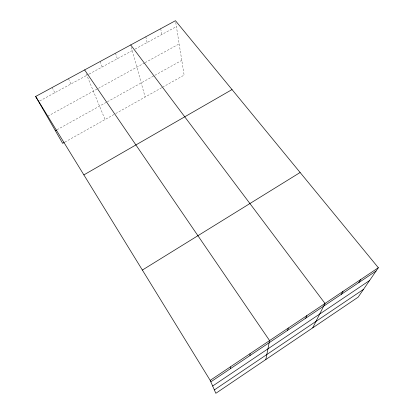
<?xml version="1.0" encoding="UTF-8"?>
<svg xmlns="http://www.w3.org/2000/svg" width="414" height="414" viewBox="0 0 414 414"><rect width="100%" height="100%" fill="white"/><g stroke="black" fill="none" stroke-linecap="round" stroke-linejoin="round"><path stroke-width="0.31" stroke-dasharray="2.07 1.55" d="M64.843 142.121L115.149 113.86M115.708 113.545L162.014 87.535M162.557 87.23L184.121 75.115L175.557 21.29M57.008 129.763L106.812 102.051M107.371 101.74L154.303 75.627M154.852 75.327L181.772 60.346M47.76 116.215L97.859 88.643M98.423 88.332L144.522 62.959M145.071 62.659L179.153 43.905M39.718 100.959L88.555 74.391M89.119 74.08L132.289 50.596M135.036 49.1L176.4 26.594M52.154 87.52L54.85 92.726M68.481 78.676L70.934 83.975M86.184 73.697L105.047 119.537M100.152 61.51L102.149 66.996M115.516 53.183L117.291 58.757M131.352 47.206L145.102 97.036M145.785 36.779L147.136 42.518M160.694 28.701L161.838 34.517"/><path stroke-width="0.62" d="M249.978 355.585L250.056 353.675M265.814 359.538L269.592 340.587L84.632 69.919M287.554 330.382L288.299 328.048M305.708 318.211L306.774 315.675M312.72 327.852L325.006 303.457L130.726 44.94M341.333 294.318L343.009 291.399M358.819 282.591L360.791 279.486M378.344 267.723L358.136 297.169L215.844 393.3L210.188 380.383L35.656 96.462L175.458 20.7L378.344 267.723L210.188 380.383M214.359 389.9L363.487 289.37M212.656 386.024L369.562 280.521M210.824 381.837L376.088 271.01M142.364 270.057L300.129 172.493M83.871 174.899L232.031 89.579M64.294 142.426L62.649 143.353L35.656 96.462M55.352 130.679L56.454 130.068M230.256 366.939L230.531 368.62"/></g></svg>
